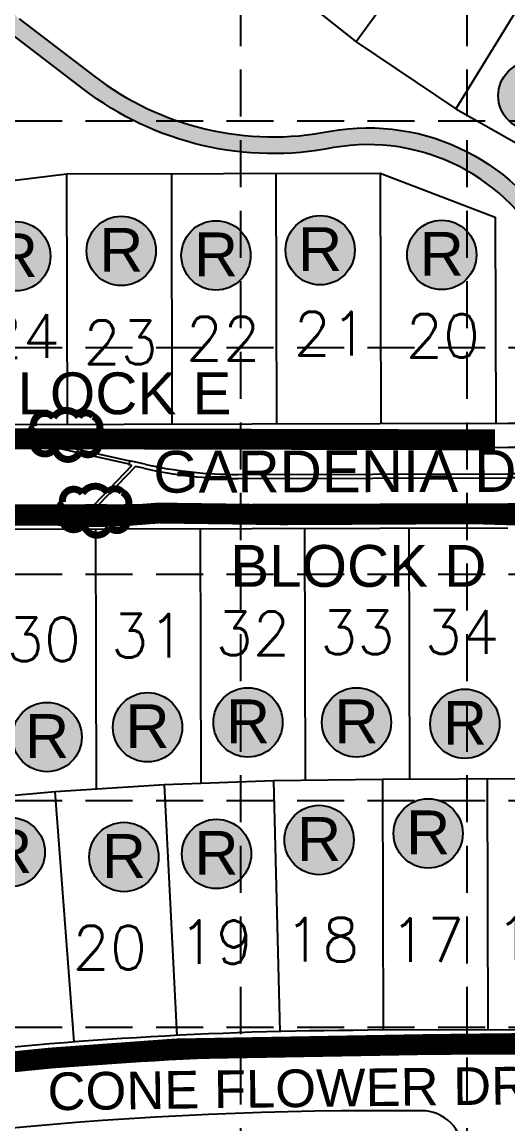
# Model space of a CAD drawing. Header units: feet. Extents: x 5163 to 12107, y -224 to 4120.
# Drawn here: x 7339 to 7571, y 2119 to 2646 of the extents above; entities that cross this region are included whole.
import ezdxf
from ezdxf.enums import TextEntityAlignment as Align

# ---------------------------------------------------------------- set-up
doc = ezdxf.new("R2010")
doc.units = ezdxf.units.FT
doc.linetypes.add('HIDDEN', pattern=[0.375, 0.25, -0.125])
for name, color, linetype in [('04017_03 CA$0$3A-SD_INLETS', 1, 'Continuous'), ('2003004C-A$0$3A-LOT', 2, 'Continuous'), ('2003004C-A$0$3A-LOTNO', 7, 'Continuous'), ('2003004C-A$0$3A-PVMT', 4, 'Continuous'), ('2003004C-A$0$3A-ROW', 3, 'Continuous'), ('2003004C-A$0$3A-SD', 2, 'Continuous'), ('2003004C-A$0$3A-ST_NM', 2, 'Continuous'), ('2003004C-A$0$COLOR-SIDEWALK', 35, 'Continuous'), ('ARROWS', 7, 'Continuous'), ('BASE', 7, 'Continuous'), ('EROSION BLANKET', 84, 'Continuous'), ('grid', 254, 'Continuous'), ('ryland lots', 7, 'Continuous')]:
    doc.layers.add(name, color=color, linetype=linetype)
doc.styles.add('2003004C-A$0$L100', font='simplex', dxfattribs={"height": 4})
doc.styles.add('2003004C-A$0$Standard', font='txt')
doc.styles.add('ryland', font='ARIAL.TTF', dxfattribs={"height": 25})
doc.styles.get("Standard").update_dxf_attribs({"font": 'ARIAL.TTF'})

# ---------------------------------------------------------------- blocks, each defined once
blk = doc.blocks.new('2003004C-A$0$lota')
at = {"style": '2003004C-A$0$Standard'}
blk.add_attdef('LOTDES', text='', height=0.0833, dxfattribs=at).set_placement((0, 0), align=Align.CENTER)
at = {"style": '2003004C-A$0$Standard', "flags": 1}
for tag, p in [('LOTAINF', (-0.03768332663490526, -5.235306872464207e-07)), ('LOTAAC', (-0.03768332663490526, -3.433420090459549e-07)), ('LOTASF', (-0.03768332663490526, -1.631533308454891e-07))]:
    blk.add_attdef(tag, text='', height=1.051100610993672e-07, dxfattribs=at).set_placement(p, align=Align.CENTER)
blk = doc.blocks.new('RYLAND')
h = blk.add_hatch(color=81)
h.paths.add_polyline_path([(1.163803512038626, -1.047574358368308, 1), (-1.408206742229694, -1.047574358368308, 1)])
h.paths.add_polyline_path([(-1.347681687434942, -2.227609507270699), (1.104228271637368, -2.227609507270699), (1.104228271637368, 0.2098904927293006), (-1.347681687434942, 0.2098904927293006)], flags=25)
at = {"color": 5}
blk.add_circle((-0.1222016150955341, -1.047574358368308), 1.286005127134161, dxfattribs=at)
at = {"layer": 'BASE', "color": 5, "style": 'ryland'}
blk.add_text('R', height=1.625, dxfattribs=at).set_placement((-0.1217267078987874, -1.821359507270699), align=Align.CENTER)
blk = doc.blocks.new('A$C2EAC1EE0')
at = {"color": 5, "const_width": 6.666666666666666}
blk.add_lwpolyline([(25.59826590347438, 42.92068926587672, 0.5205670505517462), (25.59826590347438, 42.92068926587672, 0.7651954600696135), (6.924983395667368, 33.52034667244152, 0.4178788784126488), (6.809309762840712, 16.60692038683192, 0.6649002420699669), (28.14854059827849, 13.34936974656739, 0.744833174426672), (52.21627637504935, 11.32865990132996, 0.9756416855879776), (67.20933476223945, 26.81631477985502, 0.5205670505517462), (63.47603881958275, 45.47411259466753, 0.5205670505517462), (49.78728156064972, 44.23025792900444, 0.5402640007904789), (25.59826590347438, 42.92068926587672)], format="xyb", close=True, dxfattribs=at)

msp = doc.modelspace()

# ---------------------------------------------------------------- hatches: boundary and pattern name
at = {"layer": '2003004C-A$0$COLOR-SIDEWALK', "linetype": 'Continuous'}
h = msp.add_hatch(color=7, dxfattribs=at)
edge = h.paths.add_edge_path()
edge.add_line((7876.034030815208, 2344.300777205441), (7867.525489740219, 2344.676272632896))
edge.add_line((7867.525489740219, 2344.676272632896), (7865.720023404458, 2339.908511407746))
edge.add_arc((7928.283135169192, 2314.752784129126), 67.43110238312124, 158.0956500493259, 172.6843440302434)
edge.add_line((7861.400943174463, 2323.339166521218), (7858.256775107759, 2285.270658196227))
edge.add_arc((7801.091269231284, 2291.666105380988), 57.52214188298547, 337.65859456751735, 353.61652238230334, ccw=False)
edge.add_line((7854.295526409289, 2269.800519979653), (7845.552228918154, 2246.449416655414))
edge.add_line((7845.552228918154, 2246.449416655414), (7830.612523212476, 2206.227937973599))
edge.add_line((7830.612523212476, 2206.227937973599), (7818.825632159744, 2172.010701164341))
edge.add_arc((7888.251280233539, 2155.443960851527), 71.37490802136745, 166.5787457729537, 178.107078201421)
edge.add_arc((7842.269237067855, 2156.963655571833), 25.36775894936219, 178.1070782014934, 235.8631067991169)
edge.add_arc((7818.708417871208, 2121.579376364517), 17.14513698712209, 8.710990740964007, 57.05086750080022, ccw=False)
edge.add_line((7835.655783184106, 2124.176014818055), (7843.716995338793, 2124.196429506526))
edge.add_arc((7818.708417871298, 2121.579376364588), 25.14513698700895, 5.974043249331607, 56.82635866805737)
edge.add_arc((7842.269237067868, 2156.96365557184), 17.36775894936937, 178.1070782015297, 235.6410224462628, ccw=False)
edge.add_arc((7888.251280233486, 2155.44396085148), 63.37490802131098, 166.9211456069027, 178.1070782013718, ccw=False)
edge.add_line((7826.520345909405, 2169.785185143206), (7838.145196671918, 2203.532020473605))
edge.add_line((7838.145196671918, 2203.532020473605), (7853.047955020011, 2243.654027493474))
edge.add_line((7853.047955020011, 2243.654027493474), (7861.744600747625, 2266.880535932134))
edge.add_arc((7801.091269231276, 2291.666105380947), 65.52214188298518, 337.772955756081, 353.7212928233147)
edge.add_line((7866.220387512294, 2284.500281710832), (7869.358415239636, 2322.494444913238))
edge.add_arc((7928.283135169147, 2314.752784129213), 59.43110238306429, 158.0198053636368, 172.5152222097711, ccw=False)
edge.add_line((7873.171884150332, 2336.997018024929), (7876.034030815208, 2344.300777205441))
edge = h.paths.add_edge_path()
edge.add_line((7845.234471093892, 2073.514060021007), (7837.234471104719, 2073.513644315797))
edge.add_line((7837.234471104719, 2073.513644315797), (7837.235661682702, 2050.601678206949))
edge.add_arc((7669.460460748897, 2046.194571717226), 167.8330737250268, -18.892201040415785, 1.5046952532035789, ccw=False)
edge.add_arc((7722.117381292119, 2028.174085552077), 112.1779822892607, 323.197594238292, 341.107798959758, ccw=False)
edge.add_arc((7885.897712621773, 1905.640017920609), 92.36686526443475, 143.197594238552, 166.5409812563207)
edge.add_arc((8045.359035217436, 1867.477350679927), 256.3311985045668, 166.5409812563456, 182.9319601535496)
edge.add_line((7789.363379233342, 1854.366002768249), (7797.37191475369, 1854.313349085838))
edge.add_arc((8045.600167767955, 1867.437598873767), 248.5749615850514, 166.5450065328332, 183.0265072630959, ccw=False)
edge.add_arc((7885.897712621218, 1905.640017920854), 84.36686526383923, 143.1975942384751, 166.5409812563969, ccw=False)
edge.add_arc((7722.117381291835, 2028.174085552257), 120.1779822896, 323.1975942383101, 341.1077989597107)
edge.add_arc((7669.460460748669, 2046.194571717164), 175.8330737252353, 341.1077989596285, 361.4701333110061)
edge.add_line((7845.235656287172, 2050.705718917721), (7845.234471093892, 2073.514060021007))
edge = h.paths.add_edge_path()
edge.add_line((7160.15316675519, 2653.138445123892), (7158.01190598149, 2661.059663779939))
edge.add_line((7158.01190598149, 2661.059663779939), (7194.083257068269, 2680.220957239922))
edge.add_arc((7249.521651864281, 2610.606795352895), 88.9918375627326, 47.44278287552203, 128.53264567491, ccw=False)
edge.add_line((7309.709157483972, 2676.158388163989), (7337.418849830719, 2647.092781819301))
edge.add_line((7337.418849830719, 2647.092781819301), (7373.195345484943, 2619.81125721446))
edge.add_arc((7458.916842752395, 2731.108699624706), 140.4823682204847, 232.3964687271857, 281.3073182002159)
edge.add_arc((7504.539642177156, 2490.93646022159), 104.0000000213964, 26.148549693755626, 100.01052580600651, ccw=False)
edge.add_arc((7684.014450783047, 2592.714387654209), 102.6951595532557, 213.0088743181454, 273.6287800670457)
edge.add_line((7690.514215088886, 2490.225125486715), (7775.281007417041, 2495.60094886025))
edge.add_arc((7776.637811995207, 2391.609799810605), 103.9999999967733, 48.696853444385226, 90.74751328238489, ccw=False)
edge.add_arc((7914.649713249549, 2546.518273351043), 103.4752554131086, 227.9038271674305, 254.8591176272636)
edge.add_arc((7894.25311240105, 2481.251992384181), 35.24625655246156, 259.1570413830889, 337.1451045654277)
edge.add_line((7926.732236370066, 2467.562393881402), (7939.737503405282, 2497.070736585702))
edge.add_arc((7750.788457806303, 2582.829968633222), 207.5003318410491, 335.5878937273076, 358.4919496300191)
edge.add_line((7958.216919231461, 2577.369098287105), (7958.284437239461, 2614.488138112334))
edge.add_line((7958.284437239461, 2614.488138112334), (7966.284487325669, 2614.50839791038))
edge.add_line((7966.284487325669, 2614.50839791038), (7966.216729405889, 2577.257462983653))
edge.add_arc((7750.788457806312, 2582.829968633191), 215.5003318410326, 335.5996511123418, 358.5182544976005, ccw=False)
edge.add_line((7947.040546819393, 2493.804631893603), (7934.077620119322, 2464.392357429693))
edge.add_arc((7894.253112401049, 2481.251992384181), 43.2462565524621, 258.7464311407938, 337.0547159730144, ccw=False)
edge.add_arc((7914.649713247264, 2546.518273352304), 111.4752554125096, 227.9333819980255, 255.0083806724225, ccw=False)
edge.add_arc((7776.637811994417, 2391.609799810895), 95.99999999648442, 48.72862094003654, 90.62983617598807)
edge.add_line((7775.582532606204, 2487.60399955618), (7691.020549707493, 2482.241164987441))
edge.add_arc((7684.014450783071, 2592.714387654212), 110.6951595532559, 212.7510609578882, 273.6287800670258, ccw=False)
edge.add_arc((7504.53964217966, 2490.936460220217), 96.0000000231569, 25.8734484618407, 99.95831919452726)
edge.add_arc((7458.916842752922, 2731.108699624576), 148.4823682207017, 232.4040079867355, 281.27119973668255, ccw=False)
edge.add_line((7368.329273372772, 2613.461319941794), (7332.064964388352, 2641.114828753765))
edge.add_line((7332.064964388352, 2641.114828753765), (7304.106832971185, 2670.441030998678))
edge.add_arc((7249.521651864285, 2610.606795352896), 80.99183756273283, 47.6266342214373, 129.0432185734022)
edge.add_line((7198.504373566975, 2673.510810065178), (7160.15316675519, 2653.138445123892))

# ---------------------------------------------------------------- linework, layer by layer
at = {"layer": '04017_03 CA$0$3A-SD_INLETS', "color": 5}
for points in [[(7355.622447709204, 2441.534766092016), (7365.622415642603, 2441.560090599778), (7365.616084515641, 2444.060082583135), (7355.616116582241, 2444.034758075359)], [(7369.19092765433, 2412.069033113068), (7379.19089558773, 2412.094357620845), (7379.184564460797, 2414.594349604195), (7369.184596527397, 2414.569025096433)]]:
    msp.add_lwpolyline(points, close=True, dxfattribs=at)
at = {"layer": '2003004C-A$0$3A-LOT', "color": 7, "linetype": 'Continuous'}
for p, q in [((7569.654751709924, 2732.982575074828), (7498.825291621062, 2636.115720147478)), ((7609.507118367648, 2706.166215460529), (7546.453729821806, 2604.06690012059)), ((7453.843397795077, 2671.783972394856), (7498.825291621062, 2636.115720147478)), ((7498.825291621062, 2636.115720147478), (7546.453729821806, 2604.06690012059)), ((7546.453729821806, 2604.06690012059), (7596.438159308571, 2575.83302331563)), ((7306.885350800847, 2566.46419309725), (7360.326412684721, 2572.973705724027)), ((7360.326412684721, 2572.973705724027), (7510.325931686122, 2573.353573340981)), ((7360.63030677833, 2452.974090523065), (7360.326412684721, 2572.973705724027)), ((7410.326252351893, 2573.100328263012), (7410.630146445386, 2453.100713062049)), ((7460.326092018979, 2573.226950802011), (7460.629986112472, 2453.227335601048)), ((7510.325931686064, 2573.353573341003), (7510.629825779557, 2453.35395814004)), ((7510.325931686035, 2573.353573340995), (7565.379706263484, 2552.189079560172)), ((7565.379706263484, 2552.189079560172), (7565.629649413342, 2453.493242932891)), ((7424.558789457835, 2281.416258513869), (7424.25054163154, 2403.135045819618)), ((7474.555160617718, 2282.912501358733), (7474.250381298596, 2403.261668358609)), ((7524.554115059233, 2283.388675696639), (7524.250220965652, 2403.388290897601)), ((7374.565545886871, 2278.685014780509), (7374.250701964484, 2403.008423280626)), ((7459.449259289919, 2282.731115185205), (7407.014004224475, 2280.755078597911)), ((7511.446715808648, 2283.355481746752), (7459.449259289919, 2282.731115185205)), ((7462.406552933389, 2162.767560660061), (7459.449259289919, 2282.731115185205)), ((7647.037648374273, 2283.698860210752), (7511.446715808648, 2283.355481746752)), ((7511.446715808648, 2283.355481746752), (7511.750609902228, 2163.355866545789)), ((7561.446555475675, 2283.482104285737), (7561.750449569285, 2163.482489084781)), ((7354.647981590824, 2277.414364916309), (7302.386702363874, 2272.711239578806)), ((7407.014004224475, 2280.755078597911), (7354.647981590824, 2277.414364916309)), ((7363.846542392595, 2157.767440680138), (7354.647981590824, 2277.414364916309)), ((7413.093992958718, 2160.909203671028), (7407.014004224475, 2280.755078597911))]:
    msp.add_line(p, q, dxfattribs=at)
at = {"layer": '2003004C-A$0$3A-PVMT', "color": 7, "linetype": 'Continuous'}
for p, q in [((7571.375543273141, 2442.007757296269), (7319.351028015226, 2441.369515569444)), ((7571.443919444195, 2415.007843876047), (7319.419404186279, 2414.369602149221)), ((7602.989405599306, 2152.086888169346), (7504.337277342827, 2151.83705570906)), ((7529.883217710769, 2124.901663173056), (7504.405653513881, 2124.837142288838))]:
    msp.add_line(p, q, dxfattribs=at)
for centre, radius, start, end in [((7932.65573466511, 3229.425206577733), 603.5, 224.2542317339077, 270.1450988962285), ((7572.675956748601, 1928.509403915465), 513.5, 72.40434672858864, 90.14509889622846), ((7572.675956748601, 1928.509403915465), 486.5, 72.40434672858864, 90.14509889622846), ((7509.107148386742, 268.3430954505675), 1883.499999999994, 90.14509889622846, 103.3920993571634), ((7509.107148386742, 268.3430954505675), 1856.499999999994, 90.14509889622846, 102.6953920710599), ((7529.93386672638, 2104.901727306227), 20, 0.1450988966453493, 90.14509889622846)]:
    msp.add_arc(centre, radius, start, end, dxfattribs=at)
at = {"layer": '2003004C-A$0$3A-ROW', "color": 7, "linetype": 'Continuous'}
for p, q in [((7571.34642008919, 2453.5077204197), (7319.321904831333, 2452.869478692883)), ((7571.473042628175, 2403.50788075263), (7319.448527370405, 2402.869639025805)), ((7602.960282415384, 2163.586851292755), (7504.308154158876, 2163.337018832492))]:
    msp.add_line(p, q, dxfattribs=at)
for centre, radius, start, end in [((7932.655734665139, 3229.425206577762), 615, 224.2542317339077, 270.1450988962285), ((7572.675956748601, 1928.509403915472), 525, 72.40434672858864, 90.14509889622846), ((7509.107148386742, 268.3430954505675), 1894.999999999994, 90.14509889622846, 103.5341920507576)]:
    msp.add_arc(centre, radius, start, end, dxfattribs=at)
at = {"layer": '2003004C-A$0$3A-SD', "color": 5, "linetype": 'Continuous'}
for p, q in [((7390.062263973494, 2434.032437697708), (7357.307928941416, 2441.465639861053)), ((7390.394229972881, 2435.495242734381), (7364.010930983204, 2441.482614938206)), ((7390.449557639426, 2435.739043573813), (7390.00693630692, 2433.788636858277)), ((7397.608704537386, 2434.114361339925), (7390.449557639426, 2435.73904357382)), ((7391.488284353662, 2433.452462745903), (7373.175965521252, 2414.50573843145)), ((7393.19913545053, 2433.064205678187), (7375.267192039755, 2414.511034376636)), ((7391.488284353662, 2433.452462745903), (7390.00693630692, 2433.788636858284)), ((7397.166083204851, 2432.16395462439), (7393.19913545053, 2433.064205678187)), ((7442.153484827111, 2429.180467660844), (7571.407198907895, 2429.507797379491)), ((7442.158549728658, 2427.180474074165), (7571.412263809441, 2427.507803792811))]:
    msp.add_line(p, q, dxfattribs=at)
for centre, radius, start, end in [((7441.649527121917, 2628.179829535773), 200.999999999992, 257.2139736085533, 270.1450988962285), ((7441.649527121917, 2628.179829535773), 198.999999999992, 257.2139736085533, 270.1450988962285), ((7572.675956748571, 1928.509403915334), 501.0000000001356, 80.77151409701241, 90.14509889622846), ((7572.675956748571, 1928.509403915334), 499.0000000001356, 80.77151409701241, 90.14509889622846)]:
    msp.add_arc(centre, radius, start, end, dxfattribs=at)
at = {"layer": '2003004C-A$0$COLOR-SIDEWALK', "color": 7, "linetype": 'Continuous'}
msp.add_lwpolyline([(7337.418849830719, 2647.092781819301), (7373.195345484943, 2619.81125721446, 0.2167139876172708), (7486.461416424514, 2593.353147133865, -0.3339257880052802), (7597.895707083895, 2536.769255789601, 0.2708503506759418), (7690.514215088886, 2490.225125486715), (7775.281007417041, 2495.60094886025, -0.1855676925736999), (7845.28227616247, 2469.737500010458, 0.1181599892128621), (7887.622665898525, 2446.635005511562, 0.3540599580632838), (7926.732236370066, 2467.562393881402), (7939.737503405282, 2497.070736585702, 0.1002718431666944), (7958.216919231461, 2577.369098287105), (7958.284437239461, 2614.488138112334), (7966.284487325669, 2614.50839791038), (7966.216729405889, 2577.257462983653, -0.1003359571513646), (7947.040546819393, 2493.804631893603), (7934.077620119322, 2464.392357429693, -0.3556331225276541), (7885.813544322329, 2438.837226129421, -0.1186896401684863), (7839.96193745741, 2463.762797902949, 0.1848932445543054), (7775.582532606204, 2487.60399955618), (7691.020549707493, 2482.241164987441, -0.2720581664403153), (7590.916611939145, 2532.829408309546, 0.3350071476201281), (7487.93819740563, 2585.490106558478, -0.2165145566118465), (7368.329273372772, 2613.461319941794), (7332.064964388352, 2641.114828753765)], format="xyb", dxfattribs=at)
at = {"layer": 'EROSION BLANKET', "linetype": 'Continuous', "const_width": 10}
for points in [[(7565.302205798158, 2445.738313161628), (7311.287192732918, 2446.313942386156), (7268.663340387408, 2442.284497356255), (7238.135459587258, 2434.801236520983), (7208.183590823752, 2425.015438558496), (7196.663631315037, 2426.742346461182), (7187.44765505501, 2434.225607296456), (7178.807690831632, 2458.402287590408), (7174.775714738265, 2487.759681477868), (7174.199724334248, 2538.991218532066), (7173.003223573862, 2553.574843751596)], [(7028.026098051157, 2232.45274544117), (7028.299846703303, 2232.746142197622), (7061.070919025373, 2266.477068514267), (7118.187216060625, 2323.759247216036), (7134.179059800746, 2339.055995777249), (7156.825487719838, 2356.87272820161), (7180.58022415368, 2372.929858360405), (7203.636316156331, 2383.750975179666), (7232.980409447835, 2395.27022856791), (7240.108665205815, 2397.988115778649), (7265.063834221186, 2404.524772648489), (7292.078421240887, 2408.156249901494), (7320.269211447201, 2409.536043842989), (7354.700551193066, 2409.708070043862), (7364.695716070959, 2409.104660780407), (7377.292909718419, 2409.104660780407), (7386.412519000191, 2409.343604419957), (7404.513528546333, 2410.734927242274), (7463.544874256957, 2409.916999591218), (7554.998111059722, 2410.393541235715), (7591.252979638499, 2409.308897571147), (7611.876988221968, 2408.658100444556), (7638.944827544368, 2405.554820778845), (7642.358426297468, 2404.969351126919)], [(7804.389500503461, 2116.173377259718), (7773.376378535635, 2120.775772051482), (7769.384590758993, 2121.389425418907), (7763.839800652559, 2122.856686783194), (7749.740486551264, 2126.276117263167), (7745.19801972859, 2127.750017343829), (7722.404297543784, 2134.276146134836), (7706.437146437216, 2137.037580824324), (7657.615378927032, 2150.053862119439), (7644.102405708647, 2152.647969583179), (7625.086258160311, 2155.782349907489), (7596.280770420555, 2157.233611982239), (7533.121444773355, 2156.543649444398), (7412.683587863121, 2154.425176613679), (7352.61599745736, 2150.073794516238), (7306.077855452888, 2145.408477169231), (7231.980418211417, 2136.403634441082), (7153.664911188451, 2122.089660134923), (7132.371341504004, 2118.651103130311), (7130.742836138208, 2128.077050524362), (7120.031789072164, 2126.030914007707)]]:
    msp.add_lwpolyline(points, dxfattribs=at)
at = {"layer": 'grid', "color": 252, "linetype": 'HIDDEN', "ltscale": 90}
for p, q in [((7443.448919192688, 4006.573795112213), (7443.448919192688, 214.4286587880489)), ((7551.782252526053, 4006.573795112213), (7551.782252526053, 214.4286587880489)), ((5276.782252526053, 2598.240461778884), (11993.44891919269, 2598.240461778884)), ((5276.782252526053, 2489.907128445549), (11993.44891919269, 2489.907128445549)), ((5276.782252526053, 2381.573795112214), (11993.44891919269, 2381.573795112214)), ((5276.782252526053, 2273.240461778884), (11993.44891919269, 2273.240461778884)), ((5276.782252526053, 2164.907128445549), (11993.44891919269, 2164.907128445549))]:
    msp.add_line(p, q, dxfattribs=at)

# ---------------------------------------------------------------- block references
at = {"layer": '2003004C-A$0$3A-LOTNO', "color": 7, "linetype": 'Continuous'}
ref = msp.add_blockref('2003004C-A$0$lota', (7339.15870409078, 2484.954485163551), dxfattribs=dict(at, xscale=250, yscale=250, zscale=250))
ref.add_attrib('LOTDES', '24', dxfattribs={"height": 20.82499999999938, "style": '2003004C-A$0$L100'}).set_placement((7339.15870409078, 2484.954485163551), align=Align.CENTER)
ref = msp.add_blockref('2003004C-A$0$lota', (7435.073646831068, 2483.730813037961), dxfattribs=dict(at, xscale=250, yscale=250, zscale=250))
ref.add_attrib('LOTDES', '22', dxfattribs={"height": 20.82499999999938, "style": '2003004C-A$0$L100'}).set_placement((7435.073646831068, 2483.730813037961), align=Align.CENTER)
ref = msp.add_blockref('2003004C-A$0$lota', (7486.704584631199, 2486.140456004039), dxfattribs=dict(at, xscale=250, yscale=250, zscale=250))
ref.add_attrib('LOTDES', '21', dxfattribs={"height": 20.82499999999938, "style": '2003004C-A$0$L100'}).set_placement((7486.704584631199, 2486.140456004039), align=Align.CENTER)
ref = msp.add_blockref('2003004C-A$0$lota', (7540.342925300301, 2485.059507470469), dxfattribs=dict(at, xscale=250, yscale=250, zscale=250))
ref.add_attrib('LOTDES', '20', dxfattribs={"height": 20.82499999999938, "style": '2003004C-A$0$L100'}).set_placement((7540.342925300301, 2485.059507470469), align=Align.CENTER)
ref = msp.add_blockref('2003004C-A$0$lota', (7386.052588676223, 2481.97343820527), dxfattribs=dict(at, xscale=250, yscale=250, zscale=250))
ref.add_attrib('LOTDES', '23', dxfattribs={"height": 20.82499999999938, "style": '2003004C-A$0$L100'}).set_placement((7386.052588676223, 2481.97343820527), align=Align.CENTER)
ref = msp.add_blockref('2003004C-A$0$lota', (7399.314861267019, 2341.632786081878), dxfattribs=dict(at, xscale=250, yscale=250, zscale=250))
ref.add_attrib('LOTDES', '31', dxfattribs={"height": 20.82499999999938, "style": '2003004C-A$0$L100'}).set_placement((7399.314861267019, 2341.632786081878), align=Align.CENTER)
ref = msp.add_blockref('2003004C-A$0$lota', (7449.352647235501, 2342.748132537177), dxfattribs=dict(at, xscale=250, yscale=250, zscale=250))
ref.add_attrib('LOTDES', '32', dxfattribs={"height": 20.82499999999938, "style": '2003004C-A$0$L100'}).set_placement((7449.352647235501, 2342.748132537177), align=Align.CENTER)
ref = msp.add_blockref('2003004C-A$0$lota', (7499.388774141378, 2343.260602105373), dxfattribs=dict(at, xscale=250, yscale=250, zscale=250))
ref.add_attrib('LOTDES', '33', dxfattribs={"height": 20.82499999999938, "style": '2003004C-A$0$L100'}).set_placement((7499.388774141378, 2343.260602105373), align=Align.CENTER)
ref = msp.add_blockref('2003004C-A$0$lota', (7549.402051210636, 2343.451683134277), dxfattribs=dict(at, xscale=250, yscale=250, zscale=250))
ref.add_attrib('LOTDES', '34', dxfattribs={"height": 20.82499999999938, "style": '2003004C-A$0$L100'}).set_placement((7549.402051210636, 2343.451683134277), align=Align.CENTER)
ref = msp.add_blockref('2003004C-A$0$lota', (7349.281119695079, 2339.893860847165), dxfattribs=dict(at, xscale=250, yscale=250, zscale=250))
ref.add_attrib('LOTDES', '30', dxfattribs={"height": 20.82499999999938, "style": '2003004C-A$0$L100'}).set_placement((7349.281119695079, 2339.893860847165), align=Align.CENTER)
ref = msp.add_blockref('2003004C-A$0$lota', (7431.702388548234, 2195.061577121625), dxfattribs=dict(at, xscale=250, yscale=250, zscale=250))
ref.add_attrib('LOTDES', '19', dxfattribs={"height": 20.82499999999938, "style": '2003004C-A$0$L100'}).set_placement((7431.702388548234, 2195.061577121625), align=Align.CENTER)
ref = msp.add_blockref('2003004C-A$0$lota', (7482.48899843698, 2196.250745146834), dxfattribs=dict(at, xscale=250, yscale=250, zscale=250))
ref.add_attrib('LOTDES', '18', dxfattribs={"height": 20.82499999999938, "style": '2003004C-A$0$L100'}).set_placement((7482.48899843698, 2196.250745146834), align=Align.CENTER)
ref = msp.add_blockref('2003004C-A$0$lota', (7532.83313308275, 2196.07649981646), dxfattribs=dict(at, xscale=250, yscale=250, zscale=250))
ref.add_attrib('LOTDES', '17', dxfattribs={"height": 20.82499999999938, "style": '2003004C-A$0$L100'}).set_placement((7532.83313308275, 2196.07649981646), align=Align.CENTER)
ref = msp.add_blockref('2003004C-A$0$lota', (7583.464620489074, 2197.023123311476), dxfattribs=dict(at, xscale=250, yscale=250, zscale=250))
ref.add_attrib('LOTDES', '16', dxfattribs={"height": 20.82499999999938, "style": '2003004C-A$0$L100'}).set_placement((7583.464620489074, 2197.023123311476), align=Align.CENTER)
ref = msp.add_blockref('2003004C-A$0$lota', (7380.846069607069, 2192.481543977308), dxfattribs=dict(at, xscale=250, yscale=250, zscale=250))
ref.add_attrib('LOTDES', '20', dxfattribs={"height": 20.82499999999938, "style": '2003004C-A$0$L100'}).set_placement((7380.846069607069, 2192.481543977308), align=Align.CENTER)
at = {"layer": 'ARROWS', "linetype": 'Continuous', "xscale": 0.5000000000002118, "zscale": 0.5, "rotation": 357.8418841374842}
for p, yscale in [((7340.306393129416, 2435.472515440443), 0.4999999999998934), ((7354.170451831484, 2399.220903767341), 0.4999999999998943)]:
    msp.add_blockref('A$C2EAC1EE0', p, dxfattribs=dict(at, yscale=yscale))
at = {"layer": 'ryland lots', "color": 7, "xscale": 12.89581535786783, "yscale": 12.89581535787056, "zscale": 12.89581535787147}
for p in [(7584.950052038553, 2623.79167779917), (7387.934409831822, 2549.591356777574), (7483.145401940864, 2549.955192287561), (7541.356343461052, 2547.681272557847), (7337.472666921521, 2547.02710998931), (7433.264430201595, 2547.454495330626), (7400.510251824283, 2321.771257544472), (7448.588111186637, 2324.095671131171), (7500.543103690846, 2324.095671131171), (7552.431197037285, 2323.441221937665), (7352.432392461987, 2317.122157456482), (7534.852902504044, 2271.005654662205), (7482.623774353484, 2267.866591016061), (7334.790631864632, 2262.068461228348), (7389.200773157824, 2259.738316435204), (7433.535888609604, 2261.195739624786)]:
    msp.add_blockref('RYLAND', p, dxfattribs=at)

# ---------------------------------------------------------------- texts
at = {"layer": '2003004C-A$0$3A-LOTNO', "color": 7, "linetype": 'Continuous', "insert": (7318.006392963347, 2477.984146329085), "char_height": 20, "attachment_point": 1}
msp.add_mtext('BLOCK E', dxfattribs=at)
at = {"layer": '2003004C-A$0$3A-LOTNO', "color": 7, "linetype": 'Continuous', "insert": (7438.498899070339, 2395.443540669665), "char_height": 20, "width": 134.5240469052592, "attachment_point": 1}
msp.add_mtext('BLOCK D', dxfattribs=at)
at = {"layer": '2003004C-A$0$3A-ST_NM', "color": 7, "linetype": 'Continuous', "insert": (7521.16159944241, 2440.75515422754), "char_height": 20, "attachment_point": 2, "rotation": 0.145}
msp.add_mtext('GARDENIA DRIVE', dxfattribs=at)
at = {"layer": '2003004C-A$0$3A-ST_NM', "color": 7, "linetype": 'Continuous', "insert": (7486.454704982551, 2144.818574300812), "char_height": 18, "width": 320.0020653572746, "attachment_point": 2, "rotation": 0.7301508190168788}
msp.add_mtext('CONE FLOWER DRIVE', dxfattribs=at)

doc.saveas('drawing.dxf')
